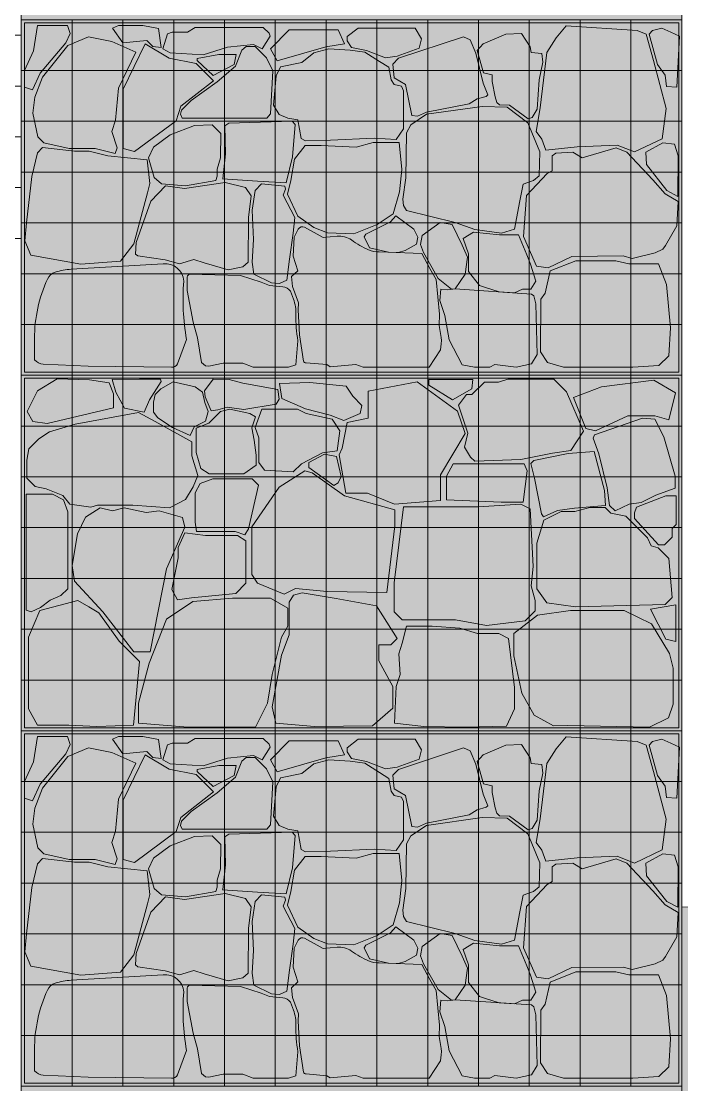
# Model space of a CAD drawing. Header units: centimetres. Extents: x -4381 to 5639, y -3920 to 4826.
# Drawn here: x 5.658 to 6.508, y 4.327 to 5.697 of the extents above; entities that cross this region are included whole.
import ezdxf
from ezdxf.xclip import XClip

# ---------------------------------------------------------------- set-up
doc = ezdxf.new("R2010")
doc.units = ezdxf.units.CM
doc.header["$MEASUREMENT"] = 0
doc.header["$XCLIPFRAME"] = 0
doc.set_wipeout_variables(frame=1)
doc.linetypes.add('Wipeout_Contour', pattern=[100, 0, -100])
for name, color, linetype, lineweight in [('0_Pen_No__1', 7, 'Continuous', 5), ('Mur de clôture_Pen_No__1', 7, 'Continuous', 5), ('net_Pen_No__1', 7, 'Continuous', 5)]:
    doc.layers.add(name, color=color, linetype=linetype, lineweight=lineweight)
doc.layers.add('cad-block.com_Pen_No__62', color=7, linetype='Continuous', lineweight=5, true_color=0xaaaaaa)
doc.layers.add('Mur de clôture_Pen_No__178', color=7, linetype='Continuous', lineweight=5, true_color=0xbda888)
doc.layers.add('Drawing & Figure', color=7, linetype='Continuous')
doc.layers.add('Mur de clôture', color=7, linetype='Continuous')

# ---------------------------------------------------------------- blocks, each defined once
blk = doc.blocks.new('Drawing_9_9', base_point=(-322.8585, 10.6179))
at = {"color": 254, "linetype": 'Wipeout_Contour', "lineweight": 0, "ltscale": 39.930292}
blk.add_wipeout([(5.658, 6.5286), (4.808, 6.5286), (4.808, 5.4131), (5.658, 5.4131), (5.658, 6.1562)], dxfattribs=at).dxf.layer = 'Mur de clôture'
at = {"color": 254, "linetype": 'Wipeout_Contour', "lineweight": 0, "ltscale": 43.851267}
blk.add_wipeout([(6.508, 7.2179), (5.658, 7.2179), (5.658, 6.1562), (6.508, 6.1562), (6.508, 3.7465)], dxfattribs=at).dxf.layer = 'Mur de clôture'
at = {"layer": '0_Pen_No__1', "linetype": 'Continuous', "lineweight": 0, "ltscale": 10, "true_color": 0x000000}
blk.add_hatch(color=18, dxfattribs=at).paths.add_polyline_path([(1, 0.9963), (50.7464, 0.9963), (50.7464, 19.2218), (49.2205, 18.6562), (49.2205, 14.6235), (48.9149, 14.3179), (48.9149, 17.6046), (48.0019, 17.5562), (47.2786, 17.0562), (46.7114, 16.0562), (46.6161, 15.9106), (45.9922, 15.0562), (45.4682, 14.572), (45.0207, 14.0636), (44.0673, 12.0758), (43.2379, 11.0562), (43.0389, 10.9584), (42.4747, 10.8562), (41.5926, 10.6087), (33.529, 10.5562), (31.6354, 10.5562), (28.3807, 10.0562), (24.3166, 9.5586), (21.0468, 9.0661), (18.929, 8.5207), (15.3114, 7.5562), (13.2937, 6.0562), (12.029, 5.5832), (11.4168, 5.4214), (11.0153, 5.1967), (9.9396, 4.8498), (8.6287, 4.6118), (6.508, 4.5562), (6.508, 3.2552), (5.7171, 2.89), (4.808, 2.6091), (1, 2.6334)])
at = {"layer": '0_Pen_No__1', "linetype": 'Continuous', "lineweight": 0, "ltscale": 10, "true_color": 0xffffff}
blk.add_hatch(color=7, dxfattribs=at).paths.add_polyline_path([(6.508, 6.1562), (5.658, 6.1562), (5.658, 2.5351), (6.508, 2.5351)])
at = {"layer": 'Mur de clôture', "linetype": 'Continuous', "lineweight": 0, "ltscale": 10, "true_color": 0x000000}
blk.add_hatch(color=18, dxfattribs=at).paths.add_polyline_path([(5.658, 1.8562), (6.508, 1.8562), (6.508, 6.1562), (5.658, 6.1562)])
at = {"layer": 'Mur de clôture_Pen_No__178', "linetype": 'Continuous', "ltscale": 10}
blk.add_hatch(color=256, dxfattribs=at).paths.add_polyline_path([(6.508, 7.2179), (5.658, 7.2179), (5.658, 6.1562), (6.508, 6.1562), (6.508, 3.7465)])
at = {"layer": '0_Pen_No__1', "linetype": 'Continuous', "ltscale": 10}
for p, q in [((5.658, 6.1562), (5.658, 2.5351)), ((6.508, 2.5351), (6.508, 6.1562)), ((6.508, 4.5562), (8.6287, 4.6118)), ((6.508, 3.2552), (6.508, 4.5562))]:
    blk.add_line(p, q, dxfattribs=at)
at = {"layer": 'cad-block.com_Pen_No__62', "linetype": 'Continuous', "ltscale": 10, "flags": 128}
for points in [[(5.6726, 5.6083), (5.6622, 5.6119), (5.6622, 5.6331), (5.6738, 5.6587), (5.6788, 5.6913), (5.7176, 5.6913), (5.7207, 5.6809), (5.7155, 5.669), (5.6824, 5.6296), (5.6726, 5.6083)], [(5.7886, 5.6688), (5.7753, 5.6878), (5.7832, 5.6913), (5.8146, 5.6913), (5.8345, 5.6872), (5.8381, 5.6629), (5.8272, 5.6642), (5.8196, 5.6719), (5.7886, 5.6688)], [(5.846, 5.6803), (5.8403, 5.6612), (5.8497, 5.6559), (5.8919, 5.6532), (5.9232, 5.6634), (5.9569, 5.6668), (5.9678, 5.6612), (5.9781, 5.6773), (5.9769, 5.6812), (5.9694, 5.6887), (5.8818, 5.6887), (5.8721, 5.6825), (5.8523, 5.6825), (5.846, 5.6803)], [(5.9875, 5.6457), (5.9786, 5.6611), (6.0028, 5.6856), (6.0657, 5.6856), (6.0741, 5.6674), (6.0499, 5.6639), (5.9875, 5.6457)], [(6.1702, 5.6618), (6.1417, 5.6516), (6.1267, 5.6496), (6.1021, 5.6588), (6.0829, 5.6627), (6.0775, 5.6716), (6.0773, 5.6768), (6.0916, 5.6878), (6.1647, 5.6878), (6.1729, 5.6739), (6.1702, 5.6618)], [(6.3331, 5.5307), (6.3279, 5.5449), (6.3205, 5.5547), (6.3259, 5.5852), (6.3343, 5.6563), (6.3465, 5.6753), (6.3591, 5.6907), (6.4508, 5.6849), (6.4623, 5.6799), (6.4715, 5.646), (6.4878, 5.5845), (6.483, 5.5452), (6.4471, 5.5283), (6.425, 5.5371), (6.3734, 5.535), (6.3331, 5.5307)], [(6.5018, 5.6117), (6.5051, 5.6774), (6.494, 5.6826), (6.4823, 5.6876), (6.4703, 5.6846), (6.4659, 5.6802), (6.4769, 5.6411), (6.4866, 5.6274), (6.4885, 5.6127), (6.5018, 5.6117)], [(5.7788, 5.5265), (5.7529, 5.5328), (5.7195, 5.5328), (5.6869, 5.5403), (5.6792, 5.548), (5.673, 5.5781), (5.6755, 5.5988), (5.6853, 5.6246), (5.7177, 5.6656), (5.7446, 5.6767), (5.7745, 5.6706), (5.8052, 5.6567), (5.783, 5.6103), (5.7794, 5.5693), (5.7746, 5.5546), (5.7813, 5.5336), (5.7788, 5.5265)], [(6.1606, 5.5753), (6.1524, 5.6154), (6.1377, 5.6238), (6.1361, 5.6414), (6.1436, 5.6489), (6.2271, 5.6766), (6.2356, 5.6726), (6.2428, 5.6556), (6.2523, 5.6169), (6.2583, 5.602), (6.2562, 5.5999), (6.2448, 5.5968), (6.2342, 5.5904), (6.1794, 5.5796), (6.1677, 5.5743), (6.1606, 5.5753)], [(6.2699, 5.5922), (6.2679, 5.5993), (6.264, 5.6192), (6.264, 5.6278), (6.2527, 5.6304), (6.2446, 5.659), (6.2524, 5.6675), (6.2818, 5.68), (6.3018, 5.681), (6.313, 5.6635), (6.314, 5.6566), (6.3281, 5.6551), (6.3292, 5.6439), (6.3247, 5.6213), (6.3218, 5.5836), (6.3156, 5.5729), (6.3105, 5.5711), (6.2861, 5.5885), (6.2736, 5.5891), (6.2699, 5.5922)], [(5.8172, 5.6676), (5.7893, 5.6091), (5.7893, 5.5328), (5.8035, 5.5289), (5.8571, 5.5686), (5.8631, 5.5871), (5.9053, 5.6199), (5.8831, 5.6421), (5.8481, 5.6492), (5.8172, 5.6676)], [(5.9476, 5.6641), (5.9588, 5.6643), (5.9735, 5.6496), (5.9819, 5.6327), (5.9788, 5.5775), (5.9742, 5.5717), (5.8652, 5.5717), (5.8629, 5.5768), (5.8642, 5.5823), (5.8767, 5.5948), (5.9102, 5.6188), (5.9338, 5.6388), (5.942, 5.6594), (5.9476, 5.6641)], [(6.0139, 5.5699), (6.018, 5.5458), (6.0238, 5.5427), (6.0561, 5.5437), (6.1121, 5.5463), (6.1406, 5.5445), (6.1499, 5.558), (6.1501, 5.6072), (6.1473, 5.6129), (6.1378, 5.6153), (6.1341, 5.621), (6.131, 5.6373), (6.1192, 5.6448), (6.1001, 5.6568), (6.0812, 5.6596), (6.0536, 5.6612), (6.0343, 5.6558), (6.0191, 5.6434), (5.9917, 5.6381), (5.986, 5.6263), (5.9827, 5.5887), (5.9898, 5.5766), (6.0012, 5.5718), (6.0139, 5.5699)], [(5.8845, 5.646), (5.8845, 5.6485), (5.9123, 5.6537), (5.9346, 5.6537), (5.9319, 5.6411), (5.9049, 5.6267), (5.8845, 5.646)], [(6.1538, 5.4531), (6.2162, 5.4376), (6.2415, 5.4287), (6.276, 5.424), (6.2929, 5.429), (6.2995, 5.4655), (6.3039, 5.4868), (6.3171, 5.4917), (6.3244, 5.4976), (6.3255, 5.5285), (6.3098, 5.5659), (6.2833, 5.5862), (6.2512, 5.5867), (6.1797, 5.5768), (6.1592, 5.5634), (6.1538, 5.5529), (6.153, 5.4952), (6.1491, 5.4677), (6.1501, 5.4593), (6.1538, 5.4531)], [(5.8384, 5.4875), (5.8288, 5.4955), (5.8219, 5.5209), (5.8282, 5.5346), (5.8494, 5.5504), (5.881, 5.5623), (5.9037, 5.5631), (5.9148, 5.552), (5.9142, 5.5208), (5.9102, 5.5061), (5.9101, 5.4971), (5.9085, 5.4918), (5.8694, 5.4849), (5.8384, 5.4875)], [(5.9172, 5.4939), (5.9206, 5.5258), (5.9201, 5.5619), (5.9249, 5.5654), (6.0067, 5.5682), (6.0105, 5.5639), (6.007, 5.5222), (5.9989, 5.4885), (5.9619, 5.4909), (5.9171, 5.4938)], [(5.6701, 5.3955), (5.7347, 5.3838), (5.7857, 5.3877), (5.8027, 5.4099), (5.8202, 5.4759), (5.8234, 5.4879), (5.82, 5.5182), (5.7693, 5.5234), (5.7454, 5.5292), (5.7266, 5.5292), (5.6853, 5.5339), (5.6787, 5.5272), (5.6717, 5.4966), (5.6648, 5.437), (5.6627, 5.4139), (5.6701, 5.3955)], [(6.0004, 5.4742), (6.005, 5.4915), (6.0095, 5.5192), (6.0234, 5.5367), (6.044, 5.5367), (6.089, 5.5345), (6.1107, 5.5404), (6.1444, 5.5404), (6.1476, 5.5058), (6.1449, 5.477), (6.1364, 5.4487), (6.1158, 5.4349), (6.0861, 5.4229), (6.0521, 5.4241), (6.0345, 5.4309), (6.0137, 5.4455), (6.0004, 5.4742)], [(6.321, 5.3812), (6.3044, 5.4193), (6.3083, 5.4725), (6.3346, 5.5006), (6.3411, 5.5042), (6.3411, 5.5233), (6.346, 5.5268), (6.3679, 5.528), (6.3799, 5.5209), (6.4234, 5.5338), (6.4375, 5.5282), (6.4709, 5.4926), (6.4865, 5.4745), (6.5032, 5.4647), (6.5017, 5.4332), (6.4869, 5.4079), (6.4838, 5.4032), (6.4737, 5.3983), (6.4442, 5.3912), (6.4327, 5.3944), (6.3666, 5.3936), (6.3362, 5.3792), (6.321, 5.3812)], [(6.4617, 5.5282), (6.4625, 5.512), (6.489, 5.4786), (6.5028, 5.4712), (6.5034, 5.5235), (6.4986, 5.5383), (6.4837, 5.5402), (6.4617, 5.5282)], [(5.8048, 5.3969), (5.8059, 5.4116), (5.8249, 5.4651), (5.8435, 5.4848), (5.8681, 5.4815), (5.9204, 5.4891), (5.9465, 5.4825), (5.9539, 5.4718), (5.9505, 5.4438), (5.9499, 5.3866), (5.9432, 5.3803), (5.9242, 5.3766), (5.8933, 5.3855), (5.88, 5.3898), (5.8614, 5.3845), (5.8432, 5.3893), (5.808, 5.3945), (5.8048, 5.3969)], [(5.9799, 5.3598), (5.9573, 5.3711), (5.9553, 5.3863), (5.9567, 5.4155), (5.9551, 5.4532), (5.9589, 5.4786), (5.967, 5.4872), (5.9971, 5.4845), (5.9981, 5.4803), (5.9951, 5.4727), (6.0101, 5.4441), (6.0077, 5.4239), (6.003, 5.3905), (5.9996, 5.3634), (5.9901, 5.3592), (5.9799, 5.3598)], [(6.1063, 5.4051), (6.0992, 5.419), (6.1013, 5.4224), (6.1333, 5.4385), (6.1402, 5.446), (6.1631, 5.4291), (6.1685, 5.4186), (6.1665, 5.4098), (6.1522, 5.4016), (6.1432, 5.3988), (6.1304, 5.3994), (6.1063, 5.4051)], [(6.1719, 5.409), (6.174, 5.4206), (6.197, 5.4377), (6.2124, 5.4351), (6.2253, 5.4084), (6.2322, 5.393), (6.2292, 5.3709), (6.2164, 5.3521), (6.2117, 5.3516), (6.1944, 5.3656), (6.1755, 5.3987), (6.1719, 5.409)], [(6.254, 5.3542), (6.2731, 5.3483), (6.2929, 5.3469), (6.303, 5.3516), (6.3137, 5.3516), (6.3202, 5.3619), (6.3134, 5.3839), (6.3085, 5.3959), (6.2981, 5.4216), (6.2733, 5.4216), (6.2401, 5.4252), (6.2268, 5.4171), (6.2337, 5.3971), (6.2337, 5.3745), (6.2475, 5.3564), (6.254, 5.3542)], [(6.3556, 5.2511), (6.3351, 5.2572), (6.326, 5.2709), (6.3267, 5.3387), (6.3322, 5.3467), (6.3388, 5.3751), (6.3718, 5.3882), (6.4233, 5.3882), (6.4397, 5.3844), (6.4781, 5.3844), (6.4882, 5.3576), (6.4935, 5.3018), (6.4912, 5.266), (6.4785, 5.2533), (6.445, 5.2511), (6.3955, 5.2511), (6.3556, 5.2511)], [(6.2255, 5.2542), (6.2087, 5.2864), (6.2031, 5.3178), (6.1965, 5.3369), (6.1979, 5.3519), (6.207, 5.351), (6.2164, 5.3521), (6.3147, 5.3454), (6.3176, 5.3433), (6.3204, 5.3329), (6.322, 5.2677), (6.3147, 5.2554), (6.2948, 5.2511), (6.2675, 5.2547), (6.261, 5.2511), (6.2414, 5.2511), (6.2255, 5.2542)], [(5.7768, 5.1989), (5.7768, 5.2171), (5.7709, 5.2313), (5.7458, 5.2351), (5.7041, 5.2361), (5.6789, 5.2209), (5.6655, 5.1943), (5.6728, 5.1814), (5.6912, 5.1789), (5.7768, 5.1989)], [(5.791, 5.1985), (5.7798, 5.2189), (5.775, 5.2356), (5.8103, 5.2357), (5.8371, 5.2358), (5.838, 5.2327), (5.8228, 5.2092), (5.8162, 5.1934), (5.791, 5.1985)], [(5.8535, 5.2325), (5.8817, 5.226), (5.8911, 5.2192), (5.8944, 5.2059), (5.8984, 5.1943), (5.8952, 5.1816), (5.8803, 5.1743), (5.8753, 5.1631), (5.8525, 5.1735), (5.8338, 5.1859), (5.8281, 5.1934), (5.8281, 5.2061), (5.8303, 5.2161), (5.8375, 5.2233), (5.8535, 5.2325)], [(5.8947, 5.2132), (5.9024, 5.195), (5.9109, 5.1963), (5.923, 5.1999), (5.9446, 5.1969), (5.9861, 5.2035), (5.9897, 5.2099), (5.988, 5.2225), (5.9429, 5.2306), (5.9256, 5.2356), (5.9049, 5.2358), (5.8937, 5.2206), (5.8947, 5.2132)], [(5.9905, 5.2301), (5.9935, 5.211), (6.0237, 5.1976), (6.0556, 5.1896), (6.073, 5.1824), (6.0942, 5.1917), (6.0964, 5.2021), (6.0845, 5.214), (6.0759, 5.227), (6.0295, 5.2316), (5.9905, 5.2301)], [(6.0758, 5.0892), (6.1037, 5.0892), (6.1384, 5.0748), (6.1975, 5.0798), (6.1975, 5.1125), (6.2293, 5.1658), (6.2192, 5.1946), (6.1676, 5.2322), (6.1045, 5.2205), (6.1045, 5.1857), (6.0776, 5.18), (6.0711, 5.147), (6.0673, 5.1384), (6.0758, 5.0892)], [(6.1823, 5.2355), (6.1825, 5.2282), (6.2128, 5.2093), (6.2379, 5.2232), (6.239, 5.2352), (6.1823, 5.2355)], [(6.2415, 5.1304), (6.2363, 5.1356), (6.2284, 5.1484), (6.2328, 5.1663), (6.2208, 5.2023), (6.2308, 5.2159), (6.2377, 5.2159), (6.254, 5.2321), (6.2723, 5.2321), (6.2843, 5.2357), (6.3434, 5.2357), (6.3595, 5.2196), (6.3816, 5.1687), (6.3653, 5.1439), (6.3417, 5.1407), (6.3007, 5.1324), (6.2415, 5.1304)], [(6.397, 5.1693), (6.3845, 5.1723), (6.3685, 5.2122), (6.4048, 5.2259), (6.4721, 5.2346), (6.4999, 5.2184), (6.4915, 5.1834), (6.4733, 5.1888), (6.4387, 5.1888), (6.397, 5.1693)], [(5.8489, 5.0702), (5.8693, 5.0807), (5.8793, 5.0971), (5.8854, 5.1116), (5.8773, 5.137), (5.8773, 5.155), (5.8302, 5.1812), (5.8089, 5.1931), (5.7274, 5.1779), (5.6943, 5.168), (5.6807, 5.1592), (5.6678, 5.1463), (5.6652, 5.1315), (5.6652, 5.1084), (5.6759, 5.0977), (5.6902, 5.0948), (5.7116, 5.0861), (5.7206, 5.0749), (5.7474, 5.0709), (5.7562, 5.0735), (5.8015, 5.0735), (5.8489, 5.0702)], [(5.8829, 5.1729), (5.8829, 5.1412), (5.8889, 5.1208), (5.8998, 5.1141), (5.9444, 5.1141), (5.9603, 5.1252), (5.9603, 5.1381), (5.9577, 5.1574), (5.9547, 5.173), (5.9592, 5.1873), (5.952, 5.1915), (5.9262, 5.197), (5.9143, 5.1944), (5.8993, 5.1793), (5.8829, 5.1729)], [(5.9635, 5.1287), (5.9635, 5.1428), (5.9635, 5.1605), (5.9589, 5.1737), (5.9677, 5.1973), (6.0135, 5.1973), (6.0245, 5.1915), (6.0581, 5.1843), (6.0679, 5.1691), (6.0647, 5.1436), (6.0456, 5.1411), (6.0185, 5.1269), (6.0081, 5.1166), (5.971, 5.1188), (5.9635, 5.1287)], [(6.4148, 5.0732), (6.4121, 5.0958), (6.4011, 5.1396), (6.3938, 5.1597), (6.3958, 5.1641), (6.4575, 5.1857), (6.4733, 5.1842), (6.4849, 5.1616), (6.4997, 5.1111), (6.4997, 5.0955), (6.4745, 5.0866), (6.4558, 5.0772), (6.4405, 5.0749), (6.4222, 5.0661), (6.4148, 5.0732)], [(6.028, 5.1223), (6.028, 5.1286), (6.0483, 5.1393), (6.0635, 5.1364), (6.0698, 5.1106), (6.066, 5.1022), (6.0601, 5.099), (6.028, 5.1223)], [(6.3275, 5.0626), (6.3187, 5.1085), (6.3138, 5.1272), (6.3177, 5.131), (6.3619, 5.14), (6.3953, 5.1429), (6.4087, 5.0923), (6.4098, 5.073), (6.37, 5.0699), (6.3481, 5.0668), (6.3301, 5.0584), (6.3275, 5.0626)], [(6.2053, 5.0806), (6.2053, 5.1111), (6.2136, 5.127), (6.305, 5.127), (6.3092, 5.1178), (6.3037, 5.0776), (6.2757, 5.0776), (6.2053, 5.0806)], [(5.8834, 5.0396), (5.9332, 5.0396), (5.9455, 5.0356), (5.9505, 5.043), (5.9631, 5.0993), (5.955, 5.1074), (5.9044, 5.1074), (5.8882, 5.1015), (5.8818, 5.0897), (5.8818, 5.0517), (5.8834, 5.0396)], [(6.0515, 4.9626), (6.011, 4.9663), (5.9965, 4.959), (5.9621, 4.9733), (5.9546, 4.9843), (5.9546, 5.0455), (5.9897, 5.0967), (6.0227, 5.1179), (6.0322, 5.1151), (6.0741, 5.0856), (6.1386, 5.0678), (6.1386, 5.0468), (6.1285, 4.9611), (6.0515, 4.9626)], [(5.6644, 4.9386), (5.6644, 5.0877), (5.6938, 5.0877), (5.6983, 5.0877), (5.7125, 5.0805), (5.7178, 5.065), (5.7178, 4.966), (5.709, 4.9572), (5.6952, 4.9513), (5.6827, 4.9418), (5.6708, 4.9363), (5.6644, 4.9386)], [(6.447, 5.0564), (6.447, 5.0638), (6.4499, 5.0711), (6.4876, 5.0858), (6.5009, 5.0858), (6.5009, 5.0648), (6.5009, 5.0486), (6.4957, 5.0434), (6.4957, 5.0323), (6.4859, 5.0225), (6.4781, 5.0225), (6.447, 5.0564)], [(5.7264, 4.9759), (5.7233, 4.9959), (5.7304, 5.0365), (5.7405, 5.0583), (5.7596, 5.07), (5.7753, 5.0664), (5.7903, 5.0703), (5.8187, 5.064), (5.8354, 5.0665), (5.8654, 5.0577), (5.8684, 5.0453), (5.8448, 4.9918), (5.8237, 4.8847), (5.8028, 4.8847), (5.7628, 4.9364), (5.7264, 4.9759)], [(6.1377, 4.9362), (6.1377, 4.9736), (6.1498, 5.0714), (6.1692, 5.0714), (6.2461, 5.0714), (6.3011, 5.0747), (6.313, 5.0689), (6.3168, 4.9945), (6.3141, 4.9696), (6.3194, 4.9508), (6.3194, 4.9377), (6.3065, 4.9248), (6.2565, 4.9186), (6.217, 4.9259), (6.1482, 4.9259), (6.1377, 4.9362)], [(6.3712, 4.9426), (6.3345, 4.9479), (6.3213, 4.9659), (6.3213, 5.0247), (6.3306, 5.0544), (6.3526, 5.0655), (6.3705, 5.0655), (6.3898, 5.0704), (6.4093, 5.0704), (6.4166, 5.0631), (6.436, 5.0596), (6.4639, 5.0317), (6.4686, 5.0211), (6.4776, 5.0186), (6.4914, 5.0048), (6.4955, 4.9547), (6.4865, 4.9457), (6.3712, 4.9426)], [(5.8589, 4.9519), (5.8519, 4.9651), (5.86, 5.0056), (5.86, 5.0189), (5.8684, 5.0379), (5.8951, 5.0345), (5.9362, 5.0345), (5.9471, 5.0277), (5.9471, 4.9731), (5.9339, 4.9599), (5.8772, 4.9544), (5.8589, 4.9519)], [(5.9807, 4.8139), (5.9855, 4.793), (6.0353, 4.7885), (6.1101, 4.7893), (6.1361, 4.8121), (6.1361, 4.8401), (6.1183, 4.873), (6.1183, 4.8936), (6.1336, 4.8936), (6.1419, 4.9019), (6.1152, 4.9439), (6.0634, 4.9536), (6.0196, 4.9608), (6.0084, 4.9577), (6.0029, 4.9486), (6.0029, 4.9264), (6.0029, 4.9066), (5.9929, 4.8803), (5.9807, 4.8139)], [(5.6788, 4.7905), (5.7193, 4.7905), (5.7554, 4.7886), (5.8022, 4.7904), (5.81, 4.8723), (5.7839, 4.8984), (5.7579, 4.9351), (5.7451, 4.9427), (5.7309, 4.951), (5.682, 4.938), (5.6673, 4.9035), (5.6673, 4.8112), (5.6788, 4.7905)], [(5.809, 4.7931), (5.809, 4.8189), (5.8225, 4.8703), (5.8449, 4.927), (5.8789, 4.9494), (5.9299, 4.9539), (5.9786, 4.9539), (6.0012, 4.941), (6.0012, 4.9179), (5.9929, 4.9035), (5.9808, 4.8554), (5.975, 4.8185), (5.9592, 4.788), (5.8724, 4.7877), (5.809, 4.7931)], [(6.4676, 4.9397), (6.4877, 4.9011), (6.5003, 4.8982), (6.5003, 4.9451), (6.4676, 4.9397)], [(6.4666, 4.788), (6.3614, 4.79), (6.3431, 4.7896), (6.3181, 4.8031), (6.3023, 4.8316), (6.2921, 4.8795), (6.2921, 4.9085), (6.3223, 4.9318), (6.3647, 4.9381), (6.4341, 4.9381), (6.4692, 4.921), (6.4924, 4.8826), (6.4971, 4.8639), (6.4971, 4.8175), (6.4911, 4.8), (6.4666, 4.788)], [(6.1381, 4.7928), (6.1405, 4.84), (6.1454, 4.8557), (6.1437, 4.8821), (6.1481, 4.8961), (6.1536, 4.918), (6.1866, 4.918), (6.2224, 4.9153), (6.2451, 4.9082), (6.2725, 4.9082), (6.285, 4.9019), (6.2929, 4.839), (6.2929, 4.8112), (6.2826, 4.7892), (6.2297, 4.7879), (6.1761, 4.7885), (6.1381, 4.7928)], [(5.6726, 4.693), (5.6622, 4.6966), (5.6622, 4.7178), (5.6738, 4.7433), (5.6788, 4.7759), (5.7176, 4.7759), (5.7207, 4.7656), (5.7155, 4.7536), (5.6824, 4.7142), (5.6726, 4.693)], [(5.7886, 4.7535), (5.7753, 4.7724), (5.7832, 4.7759), (5.8146, 4.7759), (5.8345, 4.7718), (5.8381, 4.7475), (5.8272, 4.7488), (5.8196, 4.7565), (5.7886, 4.7535)], [(5.846, 4.7649), (5.8403, 4.7458), (5.8497, 4.7405), (5.8919, 4.7378), (5.9232, 4.748), (5.9569, 4.7515), (5.9678, 4.7458), (5.9781, 4.7619), (5.9769, 4.7658), (5.9694, 4.7733), (5.8818, 4.7733), (5.8721, 4.7671), (5.8523, 4.7671), (5.846, 4.7649)], [(5.9875, 4.7303), (5.9786, 4.7457), (6.0028, 4.7702), (6.0657, 4.7702), (6.0741, 4.752), (6.0499, 4.7485), (5.9875, 4.7303)], [(6.1702, 4.7464), (6.1417, 4.7363), (6.1267, 4.7342), (6.1021, 4.7434), (6.0829, 4.7473), (6.0775, 4.7562), (6.0773, 4.7614), (6.0916, 4.7724), (6.1647, 4.7724), (6.1729, 4.7585), (6.1702, 4.7464)], [(6.2699, 4.6769), (6.2679, 4.6839), (6.264, 4.7038), (6.264, 4.7124), (6.2527, 4.715), (6.2446, 4.7437), (6.2524, 4.7521), (6.2818, 4.7646), (6.3018, 4.7656), (6.313, 4.7481), (6.314, 4.7412), (6.3281, 4.7397), (6.3292, 4.7285), (6.3247, 4.7059), (6.3218, 4.6682), (6.3156, 4.6575), (6.3105, 4.6557), (6.2861, 4.6731), (6.2736, 4.6738), (6.2699, 4.6769)], [(6.3331, 4.6153), (6.3279, 4.6295), (6.3205, 4.6393), (6.3259, 4.6698), (6.3343, 4.7409), (6.3465, 4.7599), (6.3591, 4.7753), (6.4508, 4.7695), (6.4623, 4.7645), (6.4715, 4.7307), (6.4878, 4.6692), (6.483, 4.6298), (6.4471, 4.6129), (6.425, 4.6217), (6.3734, 4.6196), (6.3331, 4.6153)], [(6.5018, 4.6963), (6.5051, 4.762), (6.494, 4.7672), (6.4823, 4.7722), (6.4703, 4.7693), (6.4659, 4.7648), (6.4769, 4.7257), (6.4866, 4.712), (6.4885, 4.6973), (6.5018, 4.6963)], [(5.7788, 4.6111), (5.7529, 4.6175), (5.7195, 4.6175), (5.6869, 4.6249), (5.6792, 4.6326), (5.673, 4.6627), (5.6755, 4.6834), (5.6853, 4.7092), (5.7177, 4.7502), (5.7446, 4.7613), (5.7745, 4.7552), (5.8052, 4.7413), (5.783, 4.6949), (5.7794, 4.654), (5.7746, 4.6392), (5.7813, 4.6182), (5.7788, 4.6111)], [(5.8172, 4.7522), (5.7893, 4.6937), (5.7893, 4.6175), (5.8035, 4.6136), (5.8571, 4.6533), (5.8631, 4.6717), (5.9053, 4.7045), (5.8831, 4.7267), (5.8481, 4.7338), (5.8172, 4.7522)], [(6.1606, 4.66), (6.1524, 4.7), (6.1377, 4.7084), (6.1361, 4.7261), (6.1436, 4.7335), (6.2271, 4.7612), (6.2356, 4.7572), (6.2428, 4.7402), (6.2523, 4.7015), (6.2583, 4.6866), (6.2562, 4.6846), (6.2448, 4.6814), (6.2342, 4.6751), (6.1794, 4.6642), (6.1677, 4.659), (6.1606, 4.66)], [(5.9476, 4.7488), (5.9588, 4.7489), (5.9735, 4.7342), (5.9819, 4.7173), (5.9788, 4.6622), (5.9742, 4.6564), (5.8652, 4.6564), (5.8629, 4.6614), (5.8642, 4.6669), (5.8767, 4.6794), (5.9102, 4.7034), (5.9338, 4.7235), (5.942, 4.744), (5.9476, 4.7488)], [(5.8845, 4.7306), (5.8845, 4.7331), (5.9123, 4.7383), (5.9346, 4.7383), (5.9319, 4.7257), (5.9049, 4.7113), (5.8845, 4.7306)], [(6.0139, 4.6545), (6.018, 4.6304), (6.0238, 4.6274), (6.0561, 4.6283), (6.1121, 4.6309), (6.1406, 4.6291), (6.1499, 4.6426), (6.1501, 4.6919), (6.1473, 4.6975), (6.1378, 4.6999), (6.1341, 4.7056), (6.131, 4.7219), (6.1192, 4.7294), (6.1001, 4.7415), (6.0812, 4.7442), (6.0536, 4.7458), (6.0343, 4.7404), (6.0191, 4.728), (5.9917, 4.7227), (5.986, 4.7109), (5.9827, 4.6733), (5.9898, 4.6613), (6.0012, 4.6564), (6.0139, 4.6545)], [(6.1538, 4.5377), (6.2162, 4.5222), (6.2415, 4.5133), (6.276, 4.5086), (6.2929, 4.5136), (6.2995, 4.5501), (6.3039, 4.5715), (6.3171, 4.5763), (6.3244, 4.5822), (6.3255, 4.6131), (6.3098, 4.6505), (6.2833, 4.6708), (6.2512, 4.6713), (6.1797, 4.6614), (6.1592, 4.648), (6.1538, 4.6376), (6.153, 4.5799), (6.1491, 4.5523), (6.1501, 4.5439), (6.1538, 4.5377)], [(5.8384, 4.5721), (5.8288, 4.5801), (5.8219, 4.6055), (5.8282, 4.6192), (5.8494, 4.635), (5.881, 4.6469), (5.9037, 4.6477), (5.9148, 4.6366), (5.9142, 4.6054), (5.9102, 4.5907), (5.9101, 4.5817), (5.9085, 4.5764), (5.8694, 4.5695), (5.8384, 4.5721)], [(5.9172, 4.5786), (5.9206, 4.6104), (5.9201, 4.6465), (5.9249, 4.65), (6.0067, 4.6528), (6.0105, 4.6485), (6.007, 4.6069), (5.9989, 4.5731), (5.9619, 4.5755), (5.9171, 4.5784)], [(5.6701, 4.4801), (5.7347, 4.4684), (5.7857, 4.4723), (5.8027, 4.4945), (5.8202, 4.5605), (5.8234, 4.5725), (5.82, 4.6028), (5.7693, 4.608), (5.7454, 4.6138), (5.7266, 4.6138), (5.6853, 4.6185), (5.6787, 4.6119), (5.6717, 4.5812), (5.6648, 4.5216), (5.6627, 4.4985), (5.6701, 4.4801)], [(6.0004, 4.5588), (6.005, 4.5761), (6.0095, 4.6039), (6.0234, 4.6213), (6.044, 4.6213), (6.089, 4.6191), (6.1107, 4.625), (6.1444, 4.625), (6.1476, 4.5904), (6.1449, 4.5616), (6.1364, 4.5333), (6.1158, 4.5195), (6.0861, 4.5076), (6.0521, 4.5087), (6.0345, 4.5155), (6.0137, 4.5301), (6.0004, 4.5588)], [(6.321, 4.4658), (6.3044, 4.5039), (6.3083, 4.5571), (6.3346, 4.5852), (6.3411, 4.5889), (6.3411, 4.6079), (6.346, 4.6114), (6.3679, 4.6126), (6.3799, 4.6056), (6.4234, 4.6184), (6.4375, 4.6128), (6.4709, 4.5772), (6.4865, 4.5591), (6.5032, 4.5494), (6.5017, 4.5178), (6.4869, 4.4925), (6.4838, 4.4878), (6.4737, 4.4829), (6.4442, 4.4758), (6.4327, 4.479), (6.3666, 4.4782), (6.3362, 4.4638), (6.321, 4.4658)], [(6.4617, 4.6128), (6.4625, 4.5966), (6.489, 4.5632), (6.5028, 4.5559), (6.5034, 4.6081), (6.4986, 4.6229), (6.4837, 4.6248), (6.4617, 4.6128)], [(5.8048, 4.4816), (5.8059, 4.4962), (5.8249, 4.5497), (5.8435, 4.5694), (5.8681, 4.5661), (5.9204, 4.5737), (5.9465, 4.5671), (5.9539, 4.5565), (5.9505, 4.5284), (5.9499, 4.4712), (5.9432, 4.4649), (5.9242, 4.4612), (5.8933, 4.4701), (5.88, 4.4744), (5.8614, 4.4691), (5.8432, 4.4739), (5.808, 4.4791), (5.8048, 4.4816)], [(5.9799, 4.4444), (5.9573, 4.4558), (5.9553, 4.4709), (5.9567, 4.5001), (5.9551, 4.5378), (5.9589, 4.5633), (5.967, 4.5718), (5.9971, 4.5691), (5.9981, 4.5649), (5.9951, 4.5573), (6.0101, 4.5287), (6.0077, 4.5085), (6.003, 4.4751), (5.9996, 4.448), (5.9901, 4.4438), (5.9799, 4.4444)], [(6.1063, 4.4897), (6.0992, 4.5036), (6.1013, 4.5071), (6.1333, 4.5231), (6.1402, 4.5306), (6.1631, 4.5137), (6.1685, 4.5032), (6.1665, 4.4944), (6.1522, 4.4862), (6.1432, 4.4834), (6.1304, 4.484), (6.1063, 4.4897)], [(6.1719, 4.4936), (6.174, 4.5052), (6.197, 4.5223), (6.2124, 4.5197), (6.2253, 4.493), (6.2322, 4.4777), (6.2292, 4.4556), (6.2164, 4.4367), (6.2117, 4.4362), (6.1944, 4.4502), (6.1755, 4.4833), (6.1719, 4.4936)], [(6.254, 4.4388), (6.2731, 4.4329), (6.2929, 4.4315), (6.303, 4.4362), (6.3137, 4.4362), (6.3202, 4.4465), (6.3134, 4.4685), (6.3085, 4.4806), (6.2981, 4.5062), (6.2733, 4.5062), (6.2401, 4.5098), (6.2268, 4.5017), (6.2337, 4.4817), (6.2337, 4.4591), (6.2475, 4.441), (6.254, 4.4388)], [(6.3556, 4.3358), (6.3351, 4.3418), (6.326, 4.3555), (6.3267, 4.4233), (6.3322, 4.4313), (6.3388, 4.4597), (6.3718, 4.4728), (6.4233, 4.4728), (6.4397, 4.4691), (6.4781, 4.4691), (6.4882, 4.4422), (6.4935, 4.3864), (6.4912, 4.3507), (6.4785, 4.3379), (6.445, 4.3358), (6.3955, 4.3358), (6.3556, 4.3358)], [(6.2255, 4.3388), (6.2087, 4.3711), (6.2031, 4.4024), (6.1965, 4.4215), (6.1979, 4.4365), (6.207, 4.4356), (6.2164, 4.4367), (6.3147, 4.4301), (6.3176, 4.4279), (6.3204, 4.4175), (6.322, 4.3523), (6.3147, 4.34), (6.2948, 4.3358), (6.2675, 4.3393), (6.261, 4.3358), (6.2414, 4.3358), (6.2255, 4.3388)]]:
    blk.add_lwpolyline(points, close=True, dxfattribs=at)
for points in [[(6.0557, 5.2516), (6.0511, 5.2545), (6.0245, 5.2569, -0.271244), (6.0211, 5.2589), (6.0161, 5.2928), (6.0143, 5.3249), (6.0146, 5.3343), (6.0072, 5.355), (6.0059, 5.3678), (6.0141, 5.3752), (6.0081, 5.3941), (6.0091, 5.4187), (6.0145, 5.4289, -0.402294), (6.0225, 5.4315), (6.0464, 5.4183), (6.0644, 5.42, -0.178869), (6.0829, 5.415, 0.047136), (6.105, 5.4022, 0.129508), (6.1187, 5.3999), (6.1736, 5.3975), (6.1839, 5.3783), (6.1919, 5.3642), (6.1964, 5.3197), (6.1958, 5.3048), (6.1985, 5.2895, -0.078557), (6.1974, 5.2735), (6.1829, 5.2511), (6.0981, 5.2511), (6.0885, 5.2547), (6.0557, 5.2516)], [(5.675, 5.2606), (5.675, 5.2881, -0.106349), (5.6915, 5.3647, -0.216368), (5.7016, 5.3736, -0.056058), (5.722, 5.3774, -0.001113), (5.8407, 5.3843, -0.423499), (5.8671, 5.3622, 0.062601), (5.8706, 5.2869), (5.859, 5.2554, -0.315943), (5.8511, 5.2511), (5.7441, 5.2524), (5.6863, 5.2551, -0.202929), (5.675, 5.2606)], [(5.8901, 5.2572), (5.8847, 5.2892), (5.8792, 5.3094), (5.8715, 5.3499), (5.8713, 5.3657, -0.262334), (5.8742, 5.371), (5.9403, 5.3693), (5.9668, 5.3608), (5.9775, 5.3566), (5.9945, 5.3547, -0.204724), (6.0044, 5.3491), (6.0082, 5.3389, -0.099308), (6.0115, 5.3191, 0.055011), (6.0141, 5.2853), (6.0112, 5.2542), (6.0019, 5.2511), (5.9565, 5.2511), (5.9429, 5.2566), (5.9179, 5.2566), (5.8993, 5.2525), (5.8952, 5.2531), (5.8901, 5.2572)], [(6.0557, 4.3363), (6.0511, 4.3391), (6.0245, 4.3415, -0.271244), (6.0211, 4.3435), (6.0161, 4.3774), (6.0143, 4.4096), (6.0146, 4.4189), (6.0072, 4.4397), (6.0059, 4.4524), (6.0141, 4.4598), (6.0081, 4.4787), (6.0091, 4.5033), (6.0145, 4.5135, -0.402294), (6.0225, 4.5161), (6.0464, 4.5029), (6.0644, 4.5046, -0.178869), (6.0829, 4.4996, 0.047136), (6.105, 4.4869, 0.129508), (6.1187, 4.4845), (6.1736, 4.4821), (6.1839, 4.4629), (6.1919, 4.4488), (6.1964, 4.4043), (6.1958, 4.3894), (6.1985, 4.3741, -0.078557), (6.1974, 4.3581), (6.1829, 4.3358), (6.0981, 4.3358), (6.0885, 4.3393), (6.0557, 4.3363)], [(5.675, 4.3452), (5.675, 4.3727, -0.106349), (5.6915, 4.4493, -0.216368), (5.7016, 4.4582, -0.056058), (5.722, 4.462, -0.001113), (5.8407, 4.4689, -0.423499), (5.8671, 4.4469, 0.062601), (5.8706, 4.3715), (5.859, 4.34, -0.315943), (5.8511, 4.3358), (5.7441, 4.337), (5.6863, 4.3398, -0.202929), (5.675, 4.3452)], [(5.8901, 4.3419), (5.8847, 4.3738), (5.8792, 4.394), (5.8715, 4.4346), (5.8713, 4.4503, -0.262334), (5.8742, 4.4556), (5.9403, 4.4539), (5.9668, 4.4454), (5.9775, 4.4412), (5.9945, 4.4393, -0.204724), (6.0044, 4.4337), (6.0082, 4.4235, -0.099308), (6.0115, 4.4037, 0.055011), (6.0141, 4.3699), (6.0112, 4.3389), (6.0019, 4.3358), (5.9565, 4.3358), (5.9429, 4.3412), (5.9179, 4.3412), (5.8993, 4.3371), (5.8952, 4.3378), (5.8901, 4.3419)]]:
    blk.add_lwpolyline(points, format="xyb", close=True, dxfattribs=at)
at = {"layer": 'Mur de clôture_Pen_No__1', "linetype": 'Continuous', "ltscale": 10}
blk.add_line((6.508, 6.1562), (6.508, 1.8562), dxfattribs=at)
at = {"layer": 'net_Pen_No__1', "linetype": 'Continuous', "ltscale": 10, "flags": 128}
for points in [[(4.808, 6.0709), (4.808, 5.6132), (5.658, 5.6132), (5.658, 6.0709)], [(5.658, 5.6985), (5.658, 5.2408), (6.508, 5.2408), (6.508, 5.6985), (5.658, 5.6985)], [(5.6619, 5.6946), (5.6619, 5.2448), (6.5041, 5.2448), (6.5041, 5.6946), (5.6619, 5.6946)], [(5.658, 5.2408), (5.658, 4.7831), (6.508, 4.7831), (6.508, 5.2408), (5.658, 5.2408)], [(5.6619, 5.2369), (5.6619, 4.7871), (6.5041, 4.7871), (6.5041, 5.2369), (5.6619, 5.2369)], [(5.658, 4.7831), (5.658, 4.3255), (6.508, 4.3255), (6.508, 4.7831), (5.658, 4.7831)], [(5.6619, 4.7792), (5.6619, 4.3294), (6.5041, 4.3294), (6.5041, 4.7792), (5.6619, 4.7792)]]:
    blk.add_lwpolyline(points, close=True, dxfattribs=at)
for points in [[(5.7234, 5.6985), (5.7234, 5.2408)], [(5.7888, 5.6985), (5.7888, 5.2408)], [(5.8541, 5.6985), (5.8541, 5.2408)], [(5.9195, 5.6985), (5.9195, 5.2408)], [(5.9849, 5.6985), (5.9849, 5.2408)], [(6.0503, 5.6985), (6.0503, 5.2408)], [(6.1157, 5.6985), (6.1157, 5.2408)], [(6.1811, 5.6985), (6.1811, 5.2408)], [(6.2465, 5.6985), (6.2465, 5.2408)], [(6.3118, 5.6985), (6.3118, 5.2408)], [(6.3772, 5.6985), (6.3772, 5.2408)], [(6.4426, 5.6985), (6.4426, 5.2408)], [(4.808, 5.6786), (5.658, 5.6786)], [(5.658, 5.6331), (6.508, 5.6331)], [(5.658, 5.4131), (5.658, 5.6132), (4.808, 5.6132), (4.808, 5.4131)], [(5.658, 5.5678), (6.508, 5.5678)], [(4.808, 5.5478), (5.658, 5.5478)], [(5.658, 5.5024), (6.508, 5.5024)], [(4.808, 5.4824), (5.658, 5.4824)], [(5.658, 5.437), (6.508, 5.437)], [(4.808, 5.417), (5.658, 5.417)], [(5.658, 5.3716), (6.508, 5.3716)], [(5.658, 5.3062), (6.508, 5.3062)], [(5.7234, 5.2408), (5.7234, 4.7831)], [(5.7888, 5.2408), (5.7888, 4.7831)], [(5.8541, 5.2408), (5.8541, 4.7831)], [(5.9195, 5.2408), (5.9195, 4.7831)], [(5.9849, 5.2408), (5.9849, 4.7831)], [(6.0503, 5.2408), (6.0503, 4.7831)], [(6.1157, 5.2408), (6.1157, 4.7831)], [(6.1811, 5.2408), (6.1811, 4.7831)], [(6.2465, 5.2408), (6.2465, 4.7831)], [(6.3118, 5.2408), (6.3118, 4.7831)], [(6.3772, 5.2408), (6.3772, 4.7831)], [(6.4426, 5.2408), (6.4426, 4.7831)], [(5.658, 5.1755), (6.508, 5.1755)], [(5.658, 5.1101), (6.508, 5.1101)], [(5.658, 5.0447), (6.508, 5.0447)], [(5.658, 4.9793), (6.508, 4.9793)], [(5.658, 4.9139), (6.508, 4.9139)], [(5.658, 4.8485), (6.508, 4.8485)], [(5.7234, 4.7831), (5.7234, 4.3255)], [(5.7888, 4.7831), (5.7888, 4.3255)], [(5.8541, 4.7831), (5.8541, 4.3255)], [(5.9195, 4.7831), (5.9195, 4.3255)], [(5.9849, 4.7831), (5.9849, 4.3255)], [(6.0503, 4.7831), (6.0503, 4.3255)], [(6.1157, 4.7831), (6.1157, 4.3255)], [(6.1811, 4.7831), (6.1811, 4.3255)], [(6.2465, 4.7831), (6.2465, 4.3255)], [(6.3118, 4.7831), (6.3118, 4.3255)], [(6.3772, 4.7831), (6.3772, 4.3255)], [(6.4426, 4.7831), (6.4426, 4.3255)], [(5.658, 4.7178), (6.508, 4.7178)], [(5.658, 4.6524), (6.508, 4.6524)], [(5.658, 4.587), (6.508, 4.587)], [(5.658, 4.5216), (6.508, 4.5216)], [(5.658, 4.4562), (6.508, 4.4562)], [(5.658, 4.3908), (6.508, 4.3908)]]:
    blk.add_lwpolyline(points, dxfattribs=at)

msp = doc.modelspace()

# ---------------------------------------------------------------- block references
at = {"layer": 'Drawing & Figure', "color": 151, "linetype": 'Continuous', "lineweight": 5, "ltscale": 10, "true_color": 0x80c2ff}
ref = msp.add_blockref('Drawing_9_9', (-322.85847, 10.61787), dxfattribs=at)
XClip(ref).set_block_clipping_path([(1, 0.9963282177), (50.7463984619, 21.3288080632)])

doc.saveas('drawing.dxf')
